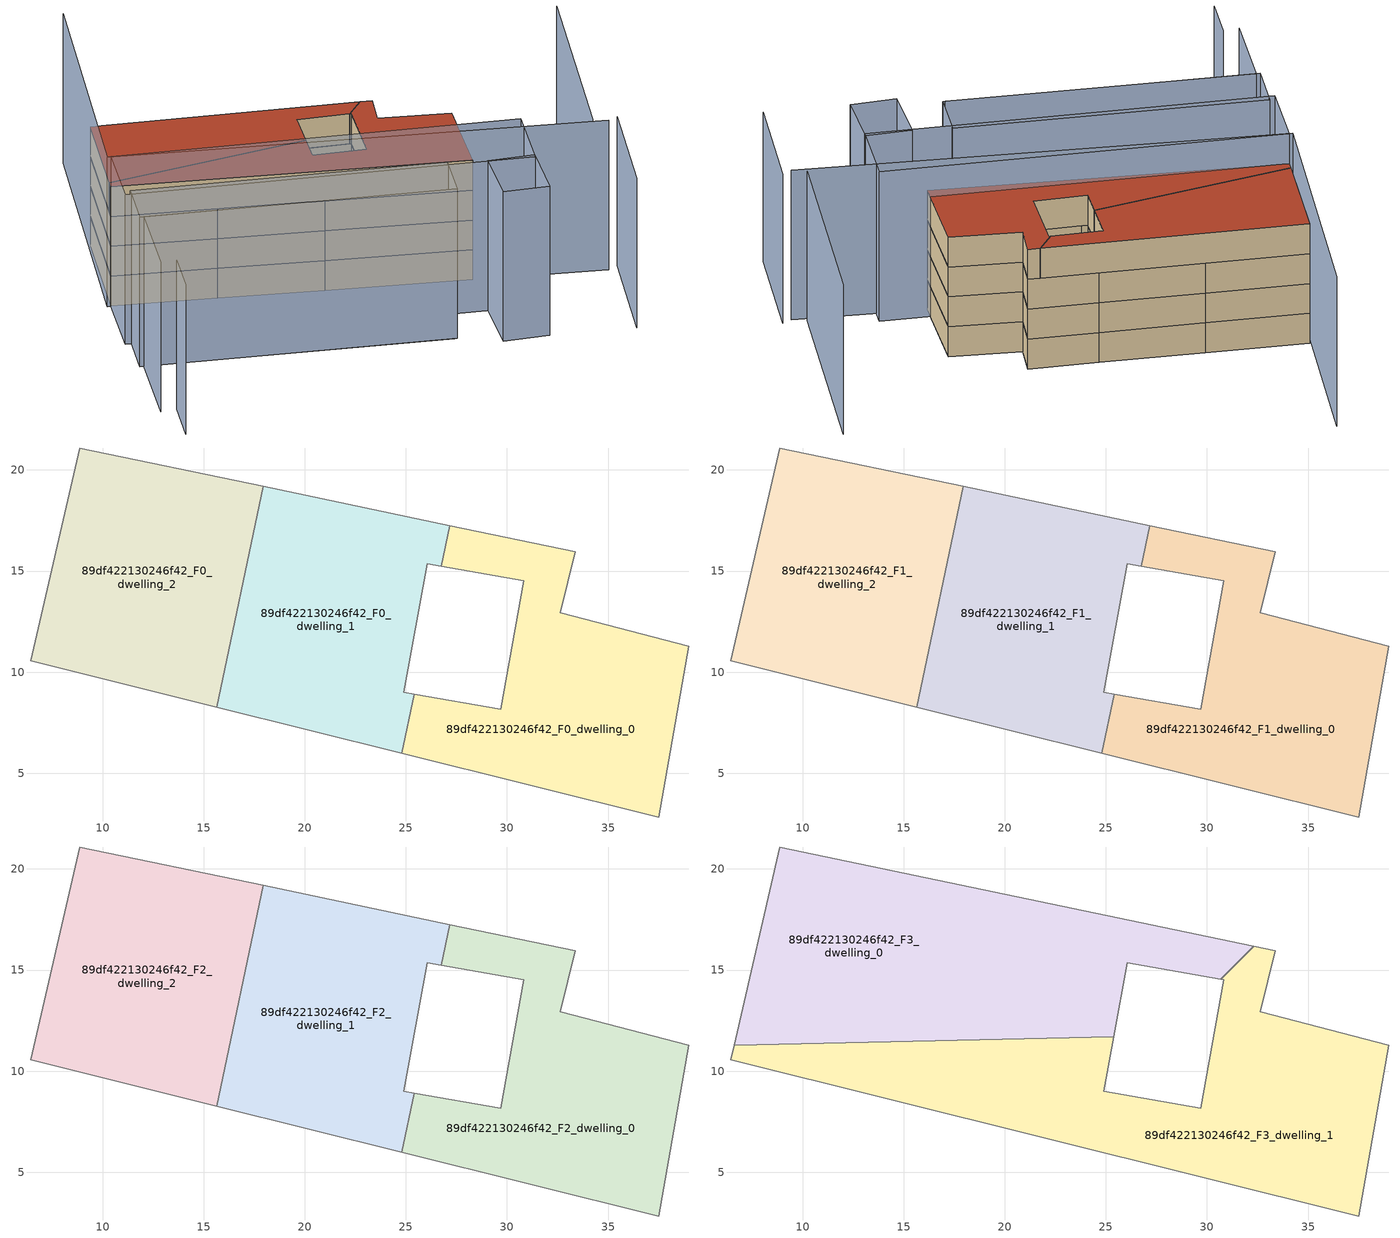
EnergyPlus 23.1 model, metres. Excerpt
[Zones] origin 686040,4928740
89df422130246f42_F0_dwelling_0
 floor ground (EU_floor_Construction): 33.39,15.94 32.64,12.92 38.98,11.28 37.51,2.83 24.81,5.99 25.42,8.91 29.69,8.15 30.82,14.52 26.75,15.24 27.17,17.25 z0
 wall adiabatic (EU_wall_Construction): 24.81,5.99 37.51,2.83 38.98,11.28 32.64,12.92 33.39,15.94 27.17,17.25 26.75,15.24 30.82,14.52 29.69,8.15 25.42,8.91 z0:3
 wall to 89df422130246f42_F0_dwelling_1 (EU_wall_Construction): 25.42,8.91 24.81,5.99 z0:3
89df422130246f42_F0_dwelling_1
 floor ground (EU_floor_Construction): 27.17,17.25 26.75,15.24 26.05,15.36 24.89,9 25.42,8.91 24.81,5.99 15.65,8.27 17.94,19.18 z0
 wall adiabatic (EU_wall_Construction): 25.42,8.91 24.89,9 26.05,15.36 26.75,15.24 27.17,17.25 17.94,19.18 15.65,8.27 24.81,5.99 z0:3
89df422130246f42_F0_dwelling_2
 floor ground (EU_floor_Construction): 17.94,19.18 15.65,8.27 6.46,10.55 8.88,21.08 z0
 wall adiabatic (EU_wall_Construction): 6.46,10.55 15.65,8.27 17.94,19.18 8.88,21.08 6.46,10.55 z0:3
89df422130246f42_F1_dwelling_0
 floor to 89df422130246f42_F0_dwelling_0 (EU_floor_Construction): 33.39,15.94 32.64,12.92 38.98,11.28 37.51,2.83 24.81,5.99 25.42,8.91 29.69,8.15 30.82,14.52 26.75,15.24 27.17,17.25 z3
 wall adiabatic (EU_wall_Construction): 24.81,5.99 37.51,2.83 38.98,11.28 32.64,12.92 33.39,15.94 27.17,17.25 26.75,15.24 30.82,14.52 29.69,8.15 25.42,8.91 z3:6
 wall to 89df422130246f42_F1_dwelling_1 (EU_wall_Construction): 25.42,8.91 24.81,5.99 z3:6
89df422130246f42_F1_dwelling_1
 floor to 89df422130246f42_F0_dwelling_1 (EU_floor_Construction): 27.17,17.25 26.75,15.24 26.05,15.36 24.89,9 25.42,8.91 24.81,5.99 15.65,8.27 17.94,19.18 z3
 wall adiabatic (EU_wall_Construction): 25.42,8.91 24.89,9 26.05,15.36 26.75,15.24 27.17,17.25 17.94,19.18 15.65,8.27 24.81,5.99 z3:6
89df422130246f42_F1_dwelling_2
 floor to 89df422130246f42_F0_dwelling_2 (EU_floor_Construction): 17.94,19.18 15.65,8.27 6.46,10.55 8.88,21.08 z3
 wall adiabatic (EU_wall_Construction): 6.46,10.55 15.65,8.27 17.94,19.18 8.88,21.08 6.46,10.55 z3:6
89df422130246f42_F2_dwelling_0
 floor to 89df422130246f42_F1_dwelling_0 (EU_floor_Construction): 33.39,15.94 32.64,12.92 38.98,11.28 37.51,2.83 24.81,5.99 25.42,8.91 29.69,8.15 30.82,14.52 26.75,15.24 27.17,17.25 z6
 wall adiabatic (EU_wall_Construction): 24.81,5.99 37.51,2.83 38.98,11.28 32.64,12.92 33.39,15.94 27.17,17.25 26.75,15.24 30.82,14.52 29.69,8.15 25.42,8.91 z6:9
 wall to 89df422130246f42_F2_dwelling_1 (EU_wall_Construction): 25.42,8.91 24.81,5.99 z6:9
89df422130246f42_F2_dwelling_1
 floor to 89df422130246f42_F1_dwelling_1 (EU_floor_Construction): 27.17,17.25 26.75,15.24 26.05,15.36 24.89,9 25.42,8.91 24.81,5.99 15.65,8.27 17.94,19.18 z6
 wall adiabatic (EU_wall_Construction): 25.42,8.91 24.89,9 26.05,15.36 26.75,15.24 27.17,17.25 17.94,19.18 15.65,8.27 24.81,5.99 z6:9
89df422130246f42_F2_dwelling_2
 floor to 89df422130246f42_F1_dwelling_2 (EU_floor_Construction): 17.94,19.18 15.65,8.27 6.46,10.55 8.88,21.08 z6
 wall adiabatic (EU_wall_Construction): 6.46,10.55 15.65,8.27 17.94,19.18 8.88,21.08 6.46,10.55 z6:9
89df422130246f42_F3_dwelling_0
 floor to 89df422130246f42_F2_dwelling_0 (EU_floor_Construction): 32.32,16.17 30.68,14.55 26.75,15.24 27.17,17.25 z9
 floor to 89df422130246f42_F2_dwelling_1 (EU_floor_Construction): 27.17,17.25 26.75,15.24 26.05,15.36 25.38,11.7 16.33,11.49 17.94,19.18 z9
 floor to 89df422130246f42_F2_dwelling_2 (EU_floor_Construction): 17.94,19.18 16.33,11.49 6.63,11.27 8.88,21.08 z9
 wall adiabatic (EU_wall_Construction): 25.38,11.7 26.05,15.36 30.68,14.55 32.32,16.17 8.88,21.08 6.63,11.27 z9:12
 wall to 89df422130246f42_F3_dwelling_1 (EU_wall_Construction): 6.63,11.27 25.38,11.7 z9:12
 roof outside (EU_roof_Construction): 30.68,14.55 32.32,16.17 8.88,21.08 6.63,11.27 25.38,11.7 26.05,15.36 z12
89df422130246f42_F3_dwelling_1
 floor to 89df422130246f42_F2_dwelling_0 (EU_floor_Construction): 38.98,11.28 37.51,2.83 24.81,5.99 25.42,8.91 29.69,8.15 30.82,14.52 30.68,14.55 32.32,16.17 33.39,15.94 32.64,12.92 z9
 floor to 89df422130246f42_F2_dwelling_1 (EU_floor_Construction): 25.38,11.7 24.89,9 25.42,8.91 24.81,5.99 15.65,8.27 16.33,11.49 z9
 floor to 89df422130246f42_F2_dwelling_2 (EU_floor_Construction): 16.33,11.49 15.65,8.27 6.46,10.55 6.63,11.27 z9
 wall adiabatic (EU_wall_Construction): 6.63,11.27 6.46,10.55 37.51,2.83 38.98,11.28 32.64,12.92 33.39,15.94 32.32,16.17 30.68,14.55 30.82,14.52 29.69,8.15 24.89,9 25.38,11.7 z9:12
 roof outside (EU_roof_Construction): 37.51,2.83 38.98,11.28 32.64,12.92 33.39,15.94 32.32,16.17 30.68,14.55 30.82,14.52 29.69,8.15 24.89,9 25.38,11.7 6.63,11.27 6.46,10.55 z12
shading: 3.87,-12.94 4.82,-8.61 / 47.52,-10.49 50.14,0.3 / 3.35,-8.44 5.08,-0.42 / 5.08,-0.42 32.06,-6.22 / 47.93,0.65 52.72,20.47 / 49.19,-0.04 6.12,10.57 / 6.12,10.57 12.3,35.62 / 40.85,-3.24 39.99,-8.88 / 39.99,-8.88 35.82,-8.24 / 35.82,-8.24 36.68,-2.61 / 36.68,-2.61 40.85,-3.24 / 32.28,-6.26 4.72,-0.36 / 4.72,-0.36 5.73,4.33 / 5.73,4.33 33.29,-1.57 / 33.29,-1.57 32.28,-6.26 / 40.8,-3.57 5.07,3.84 / 5.07,3.84 6.46,10.55 / 6.46,10.55 42.19,3.14 / 42.19,3.14 40.8,-3.57 z0:15
[Building]
EU S2 Campaign: North Axis=0; Terrain=City; Solar Distribution=FullExterior
[Site:Location]
Bologna: Latitude=44.5; Longitude=11.25; Time Zone=1; Elevation=37
[SizingPeriod:WeatherFileDays]
AnnualSizingPeriod: Begin Month=1; Begin Day of Month=1; End Month=12; End Day of Month=31; Day of Week for Start Day=Monday; Use Weather File Daylight Saving Period=No; Use Weather File Rain and Snow Indicators=No
[MATERIAL]
EU_InternalMass_Material: Roughness=MediumRough; Thickness=0.1; Conductivity=1; Density=1800; Specific Heat=900; Thermal Absorptance=0.9; Solar Absorptance=0.7; Visible Absorptance=0.7
[MATERIAL:NOMASS] Roughness=MediumRough; Thermal Absorptance=0.9; Solar Absorptance=0.7; Visible Absorptance=0.7
Name | Thermal Resistance
EU_wall_NoMass | 0.937881
EU_roof_NoMass | 0.548572
EU_floor_NoMass | 0.71348
[CONSTRUCTION]
EU_wall_Construction: EU_wall_NoMass
EU_roof_Construction: EU_roof_NoMass
EU_floor_Construction: EU_floor_NoMass
EU_InternalMass_Construction: EU_InternalMass_Material
[ZONE] Type=1; Multiplier=1; Ceiling Height=autocalculate; Floor Area=autocalculate; Part of Total Floor Area=Yes
Name | Volume
89df422130246f42_F0_dwelling_0 | 308.295
89df422130246f42_F1_dwelling_0; 89df422130246f42_F2_dwelling_0 | 308.296
89df422130246f42_F3_dwelling_0 | 462.432
89df422130246f42_F0_dwelling_1; 89df422130246f42_F1_dwelling_1; 89df422130246f42_F2_dwelling_1 | 308.292
89df422130246f42_F3_dwelling_1 | 462.451
89df422130246f42_F0_dwelling_2; 89df422130246f42_F1_dwelling_2; 89df422130246f42_F2_dwelling_2 | 308.308
[INTERNALMASS] Construction=EU_InternalMass_Construction
Name | Zone or ZoneList | Surface Area
89df422130246f42_F0_dwelling_0_EU_InternalMass | 89df422130246f42_F0_dwelling_0 | 102.765
89df422130246f42_F0_dwelling_1_EU_InternalMass | 89df422130246f42_F0_dwelling_1 | 102.764
89df422130246f42_F0_dwelling_2_EU_InternalMass | 89df422130246f42_F0_dwelling_2 | 102.769
89df422130246f42_F1_dwelling_0_EU_InternalMass | 89df422130246f42_F1_dwelling_0 | 102.765
89df422130246f42_F1_dwelling_1_EU_InternalMass | 89df422130246f42_F1_dwelling_1 | 102.764
89df422130246f42_F1_dwelling_2_EU_InternalMass | 89df422130246f42_F1_dwelling_2 | 102.769
89df422130246f42_F2_dwelling_0_EU_InternalMass | 89df422130246f42_F2_dwelling_0 | 102.765
89df422130246f42_F2_dwelling_1_EU_InternalMass | 89df422130246f42_F2_dwelling_1 | 102.764
89df422130246f42_F2_dwelling_2_EU_InternalMass | 89df422130246f42_F2_dwelling_2 | 102.769
89df422130246f42_F3_dwelling_0_EU_InternalMass | 89df422130246f42_F3_dwelling_0 | 154.152
89df422130246f42_F3_dwelling_1_EU_InternalMass | 89df422130246f42_F3_dwelling_1 | 154.151
[OTHEREQUIPMENT] Fuel Type=Electricity; Design Level Calculation Method=Watts/Area; Power per Zone Floor Area=1; Fraction Latent=0; Fraction Radiant=0; Fraction Lost=0; Carbon Dioxide Generation Rate=0; EndUse Subcategory=EU_Step8_InternalGains
Name | Zone or ZoneList or Space or SpaceList | Schedule
EU_Step8_InternalGain_89df422130246f42_F0_dwelling_0_f000 | 89df422130246f42_F0_dwelling_0 | EU_Step8_GainSchedule_89df422130246f42_F0_dwelling_0_f000
EU_Step8_InternalGain_89df422130246f42_F0_dwelling_1_f000 | 89df422130246f42_F0_dwelling_1 | EU_Step8_GainSchedule_89df422130246f42_F0_dwelling_1_f000
EU_Step8_InternalGain_89df422130246f42_F0_dwelling_2_f000 | 89df422130246f42_F0_dwelling_2 | EU_Step8_GainSchedule_89df422130246f42_F0_dwelling_2_f000
EU_Step8_InternalGain_89df422130246f42_F1_dwelling_0_f000 | 89df422130246f42_F1_dwelling_0 | EU_Step8_GainSchedule_89df422130246f42_F1_dwelling_0_f000
EU_Step8_InternalGain_89df422130246f42_F1_dwelling_1_f000 | 89df422130246f42_F1_dwelling_1 | EU_Step8_GainSchedule_89df422130246f42_F1_dwelling_1_f000
EU_Step8_InternalGain_89df422130246f42_F1_dwelling_2_f000 | 89df422130246f42_F1_dwelling_2 | EU_Step8_GainSchedule_89df422130246f42_F1_dwelling_2_f000
EU_Step8_InternalGain_89df422130246f42_F2_dwelling_0_f000 | 89df422130246f42_F2_dwelling_0 | EU_Step8_GainSchedule_89df422130246f42_F2_dwelling_0_f000
EU_Step8_InternalGain_89df422130246f42_F2_dwelling_1_f000 | 89df422130246f42_F2_dwelling_1 | EU_Step8_GainSchedule_89df422130246f42_F2_dwelling_1_f000
EU_Step8_InternalGain_89df422130246f42_F2_dwelling_2_f000 | 89df422130246f42_F2_dwelling_2 | EU_Step8_GainSchedule_89df422130246f42_F2_dwelling_2_f000
EU_Step8_InternalGain_89df422130246f42_F3_dwelling_0_f000 | 89df422130246f42_F3_dwelling_0 | EU_Step8_GainSchedule_89df422130246f42_F3_dwelling_0_f000
EU_Step8_InternalGain_89df422130246f42_F3_dwelling_1_f000 | 89df422130246f42_F3_dwelling_1 | EU_Step8_GainSchedule_89df422130246f42_F3_dwelling_1_f000
[ZONEVENTILATION:DESIGNFLOWRATE] Schedule=EU_AlwaysOn; Design Flow Rate Calculation Method=AirChanges/Hour; Air Changes per Hour=0.687892; Ventilation Type=Natural; Fan Pressure Rise=0; Fan Total Efficiency=1; Constant Term Coefficient=1; Temperature Term Coefficient=0; Velocity Term Coefficient=0; Velocity Squared Term Coefficient=0; Minimum Indoor Temperature=-100; Maximum Indoor Temperature=100; Delta Temperature=-100; Minimum Outdoor Temperature=-100; Maximum Outdoor Temperature=100; Maximum Wind Speed=40
Name | Zone or ZoneList or Space or SpaceList
EU_ConstantAir_89df422130246f42_F0_dwelling_0 | 89df422130246f42_F0_dwelling_0
EU_ConstantAir_89df422130246f42_F0_dwelling_1 | 89df422130246f42_F0_dwelling_1
EU_ConstantAir_89df422130246f42_F0_dwelling_2 | 89df422130246f42_F0_dwelling_2
EU_ConstantAir_89df422130246f42_F1_dwelling_0 | 89df422130246f42_F1_dwelling_0
EU_ConstantAir_89df422130246f42_F1_dwelling_1 | 89df422130246f42_F1_dwelling_1
EU_ConstantAir_89df422130246f42_F1_dwelling_2 | 89df422130246f42_F1_dwelling_2
EU_ConstantAir_89df422130246f42_F2_dwelling_0 | 89df422130246f42_F2_dwelling_0
EU_ConstantAir_89df422130246f42_F2_dwelling_1 | 89df422130246f42_F2_dwelling_1
EU_ConstantAir_89df422130246f42_F2_dwelling_2 | 89df422130246f42_F2_dwelling_2
EU_ConstantAir_89df422130246f42_F3_dwelling_0 | 89df422130246f42_F3_dwelling_0
EU_ConstantAir_89df422130246f42_F3_dwelling_1 | 89df422130246f42_F3_dwelling_1
[HVACTEMPLATE:THERMOSTAT] Constant Heating Setpoint=20; Constant Cooling Setpoint=50
EU_HeatOnly_89df422130246f42_F0_dwelling_0; EU_HeatOnly_89df422130246f42_F0_dwelling_1; EU_HeatOnly_89df422130246f42_F0_dwelling_2; EU_HeatOnly_89df422130246f42_F1_dwelling_0; EU_HeatOnly_89df422130246f42_F1_dwelling_1; EU_HeatOnly_89df422130246f42_F1_dwelling_2; EU_HeatOnly_89df422130246f42_F2_dwelling_0; EU_HeatOnly_89df422130246f42_F2_dwelling_1; EU_HeatOnly_89df422130246f42_F2_dwelling_2; EU_HeatOnly_89df422130246f42_F3_dwelling_0; EU_HeatOnly_89df422130246f42_F3_dwelling_1
[HVACTEMPLATE:ZONE:IDEALLOADSAIRSYSTEM] System Availability Schedule=EU_AlwaysOn; Maximum Heating Supply Air Temperature=50; Minimum Cooling Supply Air Temperature=13; Maximum Heating Supply Air Humidity Ratio=0.0156; Minimum Cooling Supply Air Humidity Ratio=0.0077; Heating Limit=NoLimit; Cooling Limit=NoLimit; Heating Availability Schedule=EU_AlwaysOn; Cooling Availability Schedule=EU_CoolingOff; Dehumidification Control Type=ConstantSensibleHeatRatio; Cooling Sensible Heat Ratio=0.7; Dehumidification Setpoint=60; Humidification Control Type=None; Humidification Setpoint=30; Outdoor Air Method=None; Outdoor Air Flow Rate per Person=0.00944; Outdoor Air Flow Rate per Zone Floor Area=0; Outdoor Air Flow Rate per Zone=0; Demand Controlled Ventilation Type=None; Outdoor Air Economizer Type=NoEconomizer; Heat Recovery Type=None; Sensible Heat Recovery Effectiveness=0.7; Latent Heat Recovery Effectiveness=0.65
Name | Template Thermostat
89df422130246f42_F0_dwelling_0 | EU_HeatOnly_89df422130246f42_F0_dwelling_0
89df422130246f42_F0_dwelling_1 | EU_HeatOnly_89df422130246f42_F0_dwelling_1
89df422130246f42_F0_dwelling_2 | EU_HeatOnly_89df422130246f42_F0_dwelling_2
89df422130246f42_F1_dwelling_0 | EU_HeatOnly_89df422130246f42_F1_dwelling_0
89df422130246f42_F1_dwelling_1 | EU_HeatOnly_89df422130246f42_F1_dwelling_1
89df422130246f42_F1_dwelling_2 | EU_HeatOnly_89df422130246f42_F1_dwelling_2
89df422130246f42_F2_dwelling_0 | EU_HeatOnly_89df422130246f42_F2_dwelling_0
89df422130246f42_F2_dwelling_1 | EU_HeatOnly_89df422130246f42_F2_dwelling_1
89df422130246f42_F2_dwelling_2 | EU_HeatOnly_89df422130246f42_F2_dwelling_2
89df422130246f42_F3_dwelling_0 | EU_HeatOnly_89df422130246f42_F3_dwelling_0
89df422130246f42_F3_dwelling_1 | EU_HeatOnly_89df422130246f42_F3_dwelling_1
[SIZING:ZONE] Zone Cooling Design Supply Air Temperature Input Method=SupplyAirTemperature; Zone Cooling Design Supply Air Temperature=13; Zone Heating Design Supply Air Temperature Input Method=SupplyAirTemperature; Zone Heating Design Supply Air Temperature=50; Zone Cooling Design Supply Air Humidity Ratio=0.008; Zone Heating Design Supply Air Humidity Ratio=0.008; Cooling Design Air Flow Method=DesignDay; Cooling Design Air Flow Rate=0; Cooling Minimum Air Flow per Zone Floor Area=0.000762; Cooling Minimum Air Flow=0; Cooling Minimum Air Flow Fraction=0.2; Heating Design Air Flow Method=DesignDay; Heating Design Air Flow Rate=0; Heating Maximum Air Flow per Zone Floor Area=0.002032; Heating Maximum Air Flow=0.141576; Heating Maximum Air Flow Fraction=0.3; Account for Dedicated Outdoor Air System=No; Dedicated Outdoor Air System Control Strategy=NeutralSupplyAir; Dedicated Outdoor Air Low Setpoint Temperature for Design=autosize; Dedicated Outdoor Air High Setpoint Temperature for Design=autosize; Zone Load Sizing Method=Sensible Load Only No Latent Load; Zone Latent Cooling Design Supply Air Humidity Ratio Input Method=HumidityRatioDifference; Zone Cooling Design Supply Air Humidity Ratio Difference=0.005; Zone Latent Heating Design Supply Air Humidity Ratio Input Method=HumidityRatioDifference; Zone Humidification Design Supply Air Humidity Ratio Difference=0.005
89df422130246f42_F0_dwelling_0; 89df422130246f42_F0_dwelling_1; 89df422130246f42_F0_dwelling_2; 89df422130246f42_F1_dwelling_0; 89df422130246f42_F1_dwelling_1; 89df422130246f42_F1_dwelling_2; 89df422130246f42_F2_dwelling_0; 89df422130246f42_F2_dwelling_1; 89df422130246f42_F2_dwelling_2; 89df422130246f42_F3_dwelling_0; 89df422130246f42_F3_dwelling_1
[SCHEDULE:CONSTANT]
Name | Hourly Value
EU_AlwaysOn | 1
EU_CoolingOff | 0
[SCHEDULE:FILE] Column Number=1; Rows to Skip at Top=0; Number of Hours of Data=8760; Column Separator=Comma; Interpolate to Timestep=No; Minutes per Item=60; Adjust Schedule for Daylight Savings=Yes
Name | File
EU_Step8_GainSchedule_89df422130246f42_F0_dwelling_0_f000 | ../../schedules/89df422130246f42/89df422130246f42_F0_dwelling_0_f000_gain.csv
EU_Step8_GainSchedule_89df422130246f42_F0_dwelling_1_f000 | ../../schedules/89df422130246f42/89df422130246f42_F0_dwelling_1_f000_gain.csv
EU_Step8_GainSchedule_89df422130246f42_F0_dwelling_2_f000 | ../../schedules/89df422130246f42/89df422130246f42_F0_dwelling_2_f000_gain.csv
EU_Step8_GainSchedule_89df422130246f42_F1_dwelling_0_f000 | ../../schedules/89df422130246f42/89df422130246f42_F1_dwelling_0_f000_gain.csv
EU_Step8_GainSchedule_89df422130246f42_F1_dwelling_1_f000 | ../../schedules/89df422130246f42/89df422130246f42_F1_dwelling_1_f000_gain.csv
EU_Step8_GainSchedule_89df422130246f42_F1_dwelling_2_f000 | ../../schedules/89df422130246f42/89df422130246f42_F1_dwelling_2_f000_gain.csv
EU_Step8_GainSchedule_89df422130246f42_F2_dwelling_0_f000 | ../../schedules/89df422130246f42/89df422130246f42_F2_dwelling_0_f000_gain.csv
EU_Step8_GainSchedule_89df422130246f42_F2_dwelling_1_f000 | ../../schedules/89df422130246f42/89df422130246f42_F2_dwelling_1_f000_gain.csv
EU_Step8_GainSchedule_89df422130246f42_F2_dwelling_2_f000 | ../../schedules/89df422130246f42/89df422130246f42_F2_dwelling_2_f000_gain.csv
EU_Step8_GainSchedule_89df422130246f42_F3_dwelling_0_f000 | ../../schedules/89df422130246f42/89df422130246f42_F3_dwelling_0_f000_gain.csv
EU_Step8_GainSchedule_89df422130246f42_F3_dwelling_1_f000 | ../../schedules/89df422130246f42/89df422130246f42_F3_dwelling_1_f000_gain.csv
